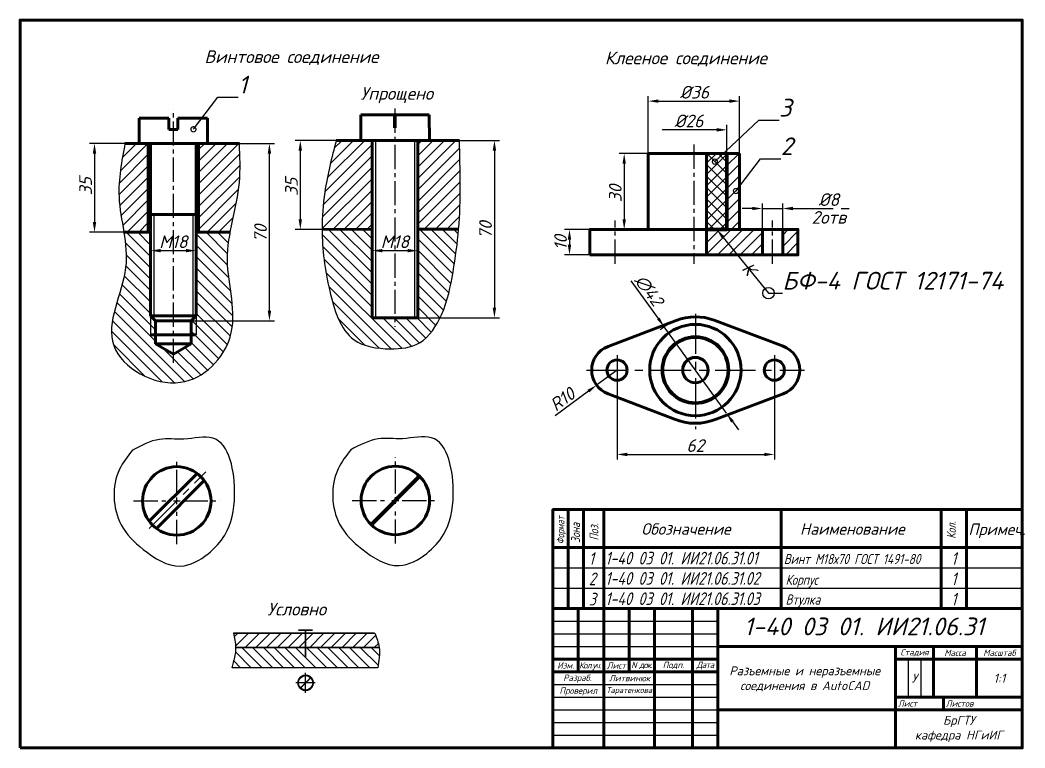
# Model space of a CAD drawing. Header units: millimetres. Extents: x -42603 to 6219804, y 32006 to 32293.
# Drawn here: x -42603.5 to -42207.5, y 32006.1 to 32293.1 of the extents above; entities that cross this region are included whole.
import ezdxf
from ezdxf import colors
from ezdxf.entities.mleader import LeaderData, LeaderLine
from ezdxf.math import Vec2, Vec3

# ---------------------------------------------------------------- set-up
doc = ezdxf.new("R2010")
doc.units = ezdxf.units.MM
doc.header["$LTSCALE"] = 0.5
doc.linetypes.add('CENTER2', pattern=[28.575, 19.05, -3.175, 3.175, -3.175])
doc.linetypes.add('осевая', pattern=[50.8, 31.75, -6.35, 6.35, -6.35])
doc.styles.add('GOST-2.304_Type-B', font='isocpeui.ttf')
doc.styles.add('SPDS', font='isocpeur.ttf', dxfattribs={"oblique": 15})
doc.styles.get("Standard").update_dxf_attribs({"font": 'isocpeui.ttf'})
doc.styles.add('style3', font='isocpeur.ttf', dxfattribs={"width": 0.8, "oblique": 15})
doc.styles.add('Аннотативный', font='isocpeur.ttf', dxfattribs={"oblique": 15})
doc.dimstyles.new('Copy(2) of STANDARD', dxfattribs={"dimscale": 0, "dimtxt": 5, "dimasz": 4, "dimexe": 2, "dimexo": 0, "dimgap": 1, "dimtad": 1, "dimdec": 0, "dimzin": 12, "dimdsep": 46, "dimtxsty": 'SPDS', "dimcen": -3, "dimclrd": 256, "dimclre": 256, "dimadec": 0, "dimazin": 0, "dimtfac": 1, "dimtdec": 0, "dimtmove": 0, "dimatfit": 1, "dimfxl": 1, "dimtolj": 1, "dimtzin": 0, "dimarcsym": 0})
doc.dimstyles.new('Копия Copy(2) of STANDARD', dxfattribs={"dimscale": 0, "dimtxt": 5, "dimasz": 4, "dimexe": 2, "dimexo": 0, "dimgap": 1, "dimtad": 4, "dimdec": 0, "dimzin": 12, "dimdsep": 46, "dimtxsty": 'SPDS', "dimcen": -3, "dimclrd": 256, "dimclre": 256, "dimadec": 0, "dimazin": 0, "dimtfac": 1, "dimtdec": 0, "dimtmove": 0, "dimatfit": 1, "dimfxl": 1, "dimtolj": 1, "dimtzin": 0, "dimarcsym": 0})
pattern_1 = [(135, (-2.216, -4.7057), (-2.24506403, -2.24506403), [])]

# ---------------------------------------------------------------- blocks, each defined once
blk = doc.blocks.new('*U8')
at = {"color": 0, "linetype": 'CENTER2', "transparency": 16777216}
blk.add_line((0, 46.5), (0, -39.5), dxfattribs=at)
blk = doc.blocks.new('*U11')
at = {"color": 0, "linetype": 'CENTER2', "transparency": 16777216}
blk.add_line((0, 38.5), (0, -8.5), dxfattribs=at)
blk = doc.blocks.new('*D12')
at = {"lineweight": -2, "transparency": 16777216}
for p, q in [((-42368.2, 32155.07), (-42368.2, 32119.79)), ((-42306.2, 32155.07), (-42306.2, 32119.79)), ((-42364.2, 32121.79), (-42310.2, 32121.79))]:
    blk.add_line(p, q, dxfattribs=at)
at = {"transparency": 16777216}
for points in [[(-42364.2, 32122.46), (-42364.2, 32121.13), (-42368.2, 32121.79)], [(-42310.2, 32122.46), (-42310.2, 32121.13), (-42306.2, 32121.79)]]:
    blk.add_solid(points, dxfattribs=at)
at = {"layer": 'Defpoints', "color": 0, "transparency": 16777216}
for p in [(-42368.2, 32155.07), (-42306.2, 32155.07), (-42306.2, 32121.79)]:
    blk.add_point(p, dxfattribs=at)
at = {"color": 0, "transparency": 16777216, "insert": (-42337.32, 32125.29), "char_height": 5, "attachment_point": 5, "style": 'SPDS'}
blk.add_mtext('\\A1;62', dxfattribs=at)
blk = doc.blocks.new('*D13')
at = {"lineweight": -2, "transparency": 16777216}
for p, q in [((-42368.2, 32155.07), (-42376.24, 32149.13)), ((-42379.46, 32146.75), (-42392.6, 32137.04))]:
    blk.add_line(p, q, dxfattribs=at)
at = {"transparency": 16777216}
blk.add_solid([(-42379.86, 32147.28), (-42379.07, 32146.21), (-42376.24, 32149.13)], dxfattribs=at)
at = {"layer": 'Defpoints', "color": 0, "transparency": 16777216}
for p in [(-42368.2, 32155.07), (-42376.24, 32149.13)]:
    blk.add_point(p, dxfattribs=at)
at = {"color": 0, "transparency": 16777216, "insert": (-42389.72, 32143.52), "char_height": 5, "attachment_point": 5, "rotation": 36.4565, "style": 'SPDS'}
blk.add_mtext('\\A1;R10', dxfattribs=at)
blk = doc.blocks.new('*D15')
at = {"lineweight": -2, "transparency": 16777216}
for p, q in [((-42355.9, 32240.51), (-42355.9, 32263.13)), ((-42351.9, 32261.13), (-42323.9, 32261.13)), ((-42319.9, 32240.51), (-42319.9, 32263.13))]:
    blk.add_line(p, q, dxfattribs=at)
at = {"transparency": 16777216}
for points in [[(-42351.9, 32261.79), (-42351.9, 32260.46), (-42355.9, 32261.13)], [(-42323.9, 32261.79), (-42323.9, 32260.46), (-42319.9, 32261.13)]]:
    blk.add_solid(points, dxfattribs=at)
at = {"layer": 'Defpoints', "color": 0, "transparency": 16777216}
for p in [(-42319.9, 32261.13), (-42355.9, 32240.51), (-42319.9, 32240.51)]:
    blk.add_point(p, dxfattribs=at)
at = {"color": 0, "transparency": 16777216, "insert": (-42337.67, 32264.63), "char_height": 5, "attachment_point": 5, "style": 'SPDS'}
blk.add_mtext('\\A1;%%C36', dxfattribs=at)
blk = doc.blocks.new('*D16')
at = {"lineweight": -2, "transparency": 16777216}
for p, q in [((-42378.9, 32210.51), (-42388.95, 32210.51)), ((-42386.95, 32206.51), (-42386.95, 32204.51)), ((-42378.9, 32200.51), (-42388.95, 32200.51))]:
    blk.add_line(p, q, dxfattribs=at)
at = {"transparency": 16777216}
for points in [[(-42387.61, 32206.51), (-42386.28, 32206.51), (-42386.95, 32210.51)], [(-42387.61, 32204.51), (-42386.28, 32204.51), (-42386.95, 32200.51)]]:
    blk.add_solid(points, dxfattribs=at)
at = {"layer": 'Defpoints', "color": 0, "transparency": 16777216}
for p in [(-42378.9, 32210.51), (-42386.95, 32200.51), (-42378.9, 32200.51)]:
    blk.add_point(p, dxfattribs=at)
at = {"color": 0, "transparency": 16777216, "insert": (-42390.45, 32205.36), "char_height": 5, "attachment_point": 5, "rotation": 90, "style": 'SPDS'}
blk.add_mtext('\\A1;10', dxfattribs=at)
blk = doc.blocks.new('*D17')
at = {"lineweight": -2, "transparency": 16777216}
for p, q in [((-42355.9, 32240.51), (-42367.38, 32240.51)), ((-42365.38, 32236.51), (-42365.38, 32214.51)), ((-42355.9, 32210.51), (-42367.38, 32210.51))]:
    blk.add_line(p, q, dxfattribs=at)
at = {"transparency": 16777216}
for points in [[(-42366.04, 32236.51), (-42364.71, 32236.51), (-42365.38, 32240.51)], [(-42366.04, 32214.51), (-42364.71, 32214.51), (-42365.38, 32210.51)]]:
    blk.add_solid(points, dxfattribs=at)
at = {"layer": 'Defpoints', "color": 0, "transparency": 16777216}
for p in [(-42355.9, 32240.51), (-42365.38, 32210.51), (-42355.9, 32210.51)]:
    blk.add_point(p, dxfattribs=at)
at = {"color": 0, "transparency": 16777216, "insert": (-42368.88, 32224.69), "char_height": 5, "attachment_point": 5, "rotation": 90, "style": 'SPDS'}
blk.add_mtext('\\A1;30', dxfattribs=at)
blk = doc.blocks.new('*D18')
at = {"lineweight": -2, "transparency": 16777216}
for p, q in [((-42351.92, 32175.36), (-42362.63, 32190.25)), ((-42325.06, 32138.02), (-42349.59, 32172.11)), ((-42322.73, 32134.77), (-42320.39, 32131.53))]:
    blk.add_line(p, q, dxfattribs=at)
blk.add_arc((-42337.33, 32155.07), 21, 111.0289, 131.1876, dxfattribs=at)
at = {"transparency": 16777216}
for points in [[(-42351.38, 32175.75), (-42352.47, 32174.97), (-42349.59, 32172.11)], [(-42322.18, 32135.16), (-42323.27, 32134.38), (-42325.06, 32138.02)]]:
    blk.add_solid(points, dxfattribs=at)
at = {"layer": 'Defpoints', "color": 0, "transparency": 16777216}
for p in [(-42349.59, 32172.11), (-42325.06, 32138.02)]:
    blk.add_point(p, dxfattribs=at)
at = {"color": 0, "transparency": 16777216, "insert": (-42355.61, 32186.47), "char_height": 5, "attachment_point": 5, "rotation": 305.7309, "style": 'SPDS'}
blk.add_mtext('\\A1;∅42', dxfattribs=at)
blk = doc.blocks.new('*D20')
at = {"lineweight": -2, "transparency": 16777216}
for p, q in [((-42350.89, 32249.8), (-42350.89, 32251.8)), ((-42324.9, 32240.51), (-42324.9, 32251.8)), ((-42328.9, 32249.8), (-42350.89, 32249.8))]:
    blk.add_line(p, q, dxfattribs=at)
at = {"transparency": 16777216}
blk.add_solid([(-42328.9, 32250.47), (-42328.9, 32249.13), (-42324.9, 32249.8)], dxfattribs=at)
at = {"layer": 'Defpoints', "color": 0, "transparency": 16777216}
for p in [(-42350.89, 32249.8), (-42350.89, 32249.8), (-42324.9, 32240.51)]:
    blk.add_point(p, dxfattribs=at)
at = {"color": 0, "transparency": 16777216, "insert": (-42339.89, 32253.3), "char_height": 5, "attachment_point": 5, "style": 'SPDS'}
blk.add_mtext('\\A1;%%C26', dxfattribs=at)
blk = doc.blocks.new('_None')
blk = doc.blocks.new('*U21')
at = {"color": 0, "linetype": 'CENTER2', "transparency": 16777216}
blk.add_line((0, -91.54), (0, 8.5), dxfattribs=at)
blk = doc.blocks.new('*D22')
at = {"lineweight": -2, "transparency": 16777216}
for p, q in [((-42562.13, 32244.43), (-42576.14, 32244.43)), ((-42574.14, 32240.43), (-42574.14, 32213.43)), ((-42562.66, 32209.43), (-42576.14, 32209.43))]:
    blk.add_line(p, q, dxfattribs=at)
at = {"transparency": 16777216}
for points in [[(-42574.81, 32240.43), (-42573.47, 32240.43), (-42574.14, 32244.43)], [(-42574.81, 32213.43), (-42573.47, 32213.43), (-42574.14, 32209.43)]]:
    blk.add_solid(points, dxfattribs=at)
at = {"layer": 'Defpoints', "color": 0, "transparency": 16777216}
for p in [(-42562.13, 32244.43), (-42574.14, 32209.43), (-42562.66, 32209.43)]:
    blk.add_point(p, dxfattribs=at)
at = {"color": 0, "transparency": 16777216, "insert": (-42577.64, 32227.56), "char_height": 5, "attachment_point": 5, "rotation": 90, "style": 'SPDS'}
blk.add_mtext('\\A1;35', dxfattribs=at)
blk = doc.blocks.new('*D23')
at = {"lineweight": -2, "transparency": 16777216}
for p, q in [((-42536.05, 32244.43), (-42503.2, 32244.43)), ((-42505.2, 32178.43), (-42505.2, 32240.43)), ((-42536.05, 32174.43), (-42503.2, 32174.43))]:
    blk.add_line(p, q, dxfattribs=at)
at = {"transparency": 16777216}
for points in [[(-42505.87, 32240.43), (-42504.53, 32240.43), (-42505.2, 32244.43)], [(-42505.87, 32178.43), (-42504.53, 32178.43), (-42505.2, 32174.43)]]:
    blk.add_solid(points, dxfattribs=at)
at = {"layer": 'Defpoints', "color": 0, "transparency": 16777216}
for p in [(-42536.05, 32244.43), (-42505.2, 32244.43), (-42536.05, 32174.43)]:
    blk.add_point(p, dxfattribs=at)
at = {"color": 0, "transparency": 16777216, "insert": (-42508.7, 32208.92), "char_height": 5, "attachment_point": 5, "rotation": 90, "style": 'SPDS'}
blk.add_mtext('\\A1;70', dxfattribs=at)
blk = doc.blocks.new('*D24')
at = {"lineweight": -2, "transparency": 16777216}
for p, q in [((-42552.05, 32216.43), (-42552.05, 32200.17)), ((-42534.05, 32216.43), (-42534.05, 32200.17)), ((-42548.05, 32202.17), (-42538.05, 32202.17))]:
    blk.add_line(p, q, dxfattribs=at)
at = {"transparency": 16777216}
for points in [[(-42548.05, 32202.83), (-42548.05, 32201.5), (-42552.05, 32202.17)], [(-42538.05, 32202.83), (-42538.05, 32201.5), (-42534.05, 32202.17)]]:
    blk.add_solid(points, dxfattribs=at)
at = {"layer": 'Defpoints', "color": 0, "transparency": 16777216}
for p in [(-42552.05, 32216.43), (-42534.05, 32216.43), (-42534.05, 32202.17)]:
    blk.add_point(p, dxfattribs=at)
at = {"color": 0, "transparency": 16777216, "insert": (-42543.05, 32205.67), "char_height": 5, "attachment_point": 5, "style": 'SPDS'}
blk.add_mtext('\\A1;M18', dxfattribs=at)
blk = doc.blocks.new('*D25')
at = {"lineweight": -2, "transparency": 16777216}
for p, q in [((-42478.9, 32245.65), (-42495.03, 32245.65)), ((-42493.03, 32241.65), (-42493.03, 32214.54)), ((-42478.62, 32210.54), (-42495.03, 32210.54))]:
    blk.add_line(p, q, dxfattribs=at)
at = {"transparency": 16777216}
for points in [[(-42493.7, 32241.65), (-42492.37, 32241.65), (-42493.03, 32245.65)], [(-42493.7, 32214.54), (-42492.37, 32214.54), (-42493.03, 32210.54)]]:
    blk.add_solid(points, dxfattribs=at)
at = {"layer": 'Defpoints', "color": 0, "transparency": 16777216}
for p in [(-42478.9, 32245.65), (-42493.03, 32210.54), (-42478.62, 32210.54)]:
    blk.add_point(p, dxfattribs=at)
at = {"color": 0, "transparency": 16777216, "insert": (-42496.53, 32227.29), "char_height": 5, "attachment_point": 5, "rotation": 90, "style": 'SPDS'}
blk.add_mtext('\\A1;35', dxfattribs=at)
blk = doc.blocks.new('*D26')
at = {"lineweight": -2, "transparency": 16777216}
for p, q in [((-42446.74, 32245.65), (-42414.52, 32245.65)), ((-42416.52, 32241.65), (-42416.52, 32179.65)), ((-42446.74, 32175.65), (-42414.52, 32175.65))]:
    blk.add_line(p, q, dxfattribs=at)
at = {"transparency": 16777216}
for points in [[(-42417.19, 32241.65), (-42415.86, 32241.65), (-42416.52, 32245.65)], [(-42417.19, 32179.65), (-42415.86, 32179.65), (-42416.52, 32175.65)]]:
    blk.add_solid(points, dxfattribs=at)
at = {"layer": 'Defpoints', "color": 0, "transparency": 16777216}
for p in [(-42446.74, 32245.65), (-42446.74, 32175.65), (-42416.52, 32175.65)]:
    blk.add_point(p, dxfattribs=at)
at = {"color": 0, "transparency": 16777216, "insert": (-42420.02, 32210.27), "char_height": 5, "attachment_point": 5, "rotation": 90, "style": 'SPDS'}
blk.add_mtext('\\A1;70', dxfattribs=at)
blk = doc.blocks.new('*D27')
at = {"lineweight": -2, "transparency": 16777216}
for p, q in [((-42464.74, 32216.43), (-42464.74, 32200.17)), ((-42446.74, 32216.43), (-42446.74, 32200.17)), ((-42460.74, 32202.17), (-42450.74, 32202.17))]:
    blk.add_line(p, q, dxfattribs=at)
at = {"transparency": 16777216}
for points in [[(-42460.74, 32202.83), (-42460.74, 32201.5), (-42464.74, 32202.17)], [(-42450.74, 32202.83), (-42450.74, 32201.5), (-42446.74, 32202.17)]]:
    blk.add_solid(points, dxfattribs=at)
at = {"layer": 'Defpoints', "color": 0, "transparency": 16777216}
for p in [(-42464.74, 32216.43), (-42446.74, 32216.43), (-42446.74, 32202.17)]:
    blk.add_point(p, dxfattribs=at)
at = {"color": 0, "transparency": 16777216, "insert": (-42455.74, 32205.67), "char_height": 5, "attachment_point": 5, "style": 'SPDS'}
blk.add_mtext('\\A1;M18', dxfattribs=at)
blk = doc.blocks.new('_DotSmall')
at = {"color": 0, "linetype": 'ByBlock', "const_width": 0.5}
blk.add_lwpolyline([(-0.0625, 0, 1), (0.0625, 0, 1)], format="xyb", close=True, dxfattribs=at)
blk = doc.blocks.new('*U30')
at = {"color": 0, "linetype": 'CENTER2', "transparency": 16777216}
for p, q in [((0, 2.7), (0, 17)), ((-17, 0), (-2.7, 0)), ((2.7, 0), (17, 0)), ((0, -17), (0, -2.7))]:
    blk.add_line(p, q, dxfattribs=at)
at = {"color": 0, "linetype": 'Continuous', "transparency": 16777216}
for p, q in [((-1.35, 0), (1.35, 0)), ((0, -1.35), (0, 1.35))]:
    blk.add_line(p, q, dxfattribs=at)
blk = doc.blocks.new('*U31')
at = {"color": 0, "linetype": 'CENTER2', "transparency": 16777216}
for p, q in [((0, 2.7), (0, 17)), ((-17, 0), (-2.7, 0)), ((2.7, 0), (17, 0)), ((0, -17), (0, -2.7))]:
    blk.add_line(p, q, dxfattribs=at)
at = {"color": 0, "linetype": 'Continuous', "transparency": 16777216}
for p, q in [((-1.35, 0), (1.35, 0)), ((0, -1.35), (0, 1.35))]:
    blk.add_line(p, q, dxfattribs=at)
blk = doc.blocks.new('*U53')
at = {"color": 0, "linetype": 'CENTER2', "transparency": 16777216}
blk.add_line((0, -8.5), (0, 8.5), dxfattribs=at)
blk = doc.blocks.new('*U55')
at = {"color": 0, "linetype": 'CENTER2', "transparency": 16777216}
blk.add_line((0, -8.5), (0, 8.5), dxfattribs=at)
blk = doc.blocks.new('*D56')
at = {"linetype": 'осевая', "lineweight": -2, "transparency": 16777216}
for p, q in [((-42310.9, 32210.51), (-42310.9, 32220.78)), ((-42302.9, 32210.51), (-42302.9, 32220.78)), ((-42314.9, 32218.78), (-42318.9, 32218.78)), ((-42310.9, 32218.78), (-42302.9, 32218.78)), ((-42298.9, 32218.78), (-42275.37, 32218.78))]:
    blk.add_line(p, q, dxfattribs=at)
at = {"linetype": 'осевая', "transparency": 16777216}
for points in [[(-42314.9, 32219.45), (-42314.9, 32218.12), (-42310.9, 32218.78)], [(-42298.9, 32219.45), (-42298.9, 32218.12), (-42302.9, 32218.78)]]:
    blk.add_solid(points, dxfattribs=at)
at = {"layer": 'Defpoints', "color": 0, "linetype": 'осевая', "transparency": 16777216}
for p in [(-42302.9, 32218.78), (-42310.9, 32210.51), (-42302.9, 32210.51)]:
    blk.add_point(p, dxfattribs=at)
at = {"color": 0, "linetype": 'осевая', "transparency": 16777216, "insert": (-42284.71, 32215.28), "char_height": 5, "attachment_point": 5, "style": 'SPDS'}
blk.add_mtext('\\A1;2отв', dxfattribs=at)
blk = doc.blocks.new('*D57')
at = {"linetype": 'осевая', "lineweight": -2, "transparency": 16777216}
for p, q in [((-42310.9, 32210.51), (-42310.9, 32220.78)), ((-42302.9, 32210.51), (-42302.9, 32220.78)), ((-42314.9, 32218.78), (-42318.9, 32218.78)), ((-42310.9, 32218.78), (-42302.9, 32218.78)), ((-42298.9, 32218.78), (-42279.54, 32218.78))]:
    blk.add_line(p, q, dxfattribs=at)
at = {"linetype": 'осевая', "transparency": 16777216}
for points in [[(-42314.9, 32219.45), (-42314.9, 32218.12), (-42310.9, 32218.78)], [(-42298.9, 32219.45), (-42298.9, 32218.12), (-42302.9, 32218.78)]]:
    blk.add_solid(points, dxfattribs=at)
at = {"layer": 'Defpoints', "color": 0, "linetype": 'осевая', "transparency": 16777216}
for p in [(-42302.9, 32218.78), (-42310.9, 32210.51), (-42302.9, 32210.51)]:
    blk.add_point(p, dxfattribs=at)
at = {"color": 0, "linetype": 'осевая', "transparency": 16777216, "insert": (-42284.71, 32222.28), "char_height": 5, "attachment_point": 5, "style": 'SPDS'}
blk.add_mtext('\\A1;%%C8', dxfattribs=at)

msp = doc.modelspace()

# ---------------------------------------------------------------- hatches: boundary and pattern name
h = msp.add_hatch()
h.set_pattern_fill('ANSI31', color=256)
h.set_pattern_definition([(45, (194.888, 7.3343), (-2.24506403, 2.24506403), [])])
edge = h.paths.add_edge_path()
edge.add_line((-42552.95, 32244.43), (-42562.13, 32244.43))
edge.add_spline(control_points=[(-42562.13, 32244.43), (-42563.46, 32237.38), (-42565.68, 32225.66), (-42563.31, 32214.08), (-42562.57, 32209.43)], knot_values=[0, 0, 0, 0, 21.213045, 35.296169, 35.296169, 35.296169, 35.296169], degree=3, periodic=0)
edge.add_line((-42562.57, 32209.43), (-42552.95, 32209.43))
edge.add_line((-42552.95, 32209.43), (-42552.95, 32244.43))
edge = h.paths.add_edge_path()
edge.add_spline(control_points=[(-42520.65, 32209.43), (-42519.47, 32215.98), (-42516.26, 32227.49), (-42516.8, 32239.29), (-42517.04, 32244.43)], knot_values=[178.265021, 178.265021, 178.265021, 178.265021, 198.19427, 213.544608, 213.544608, 213.544608, 213.544608], degree=3, periodic=0)
edge.add_line((-42517.04, 32244.43), (-42533.15, 32244.43))
edge.add_line((-42533.15, 32244.43), (-42533.15, 32209.43))
edge.add_line((-42533.15, 32209.43), (-42520.65, 32209.43))
h = msp.add_hatch()
h.set_pattern_fill('ANSI31', color=256)
h.set_pattern_definition([(45, (-2.216, -4.7057), (-2.24506403, 2.24506403), [])])
edge = h.paths.add_edge_path()
edge.add_spline(control_points=[(-42478.9, 32245.65), (-42480.64, 32238.89), (-42483.58, 32227.42), (-42484.44, 32215.41), (-42484.43, 32210.55), (-42484.43, 32210.5)], knot_values=[0, 0, 0, 0, 20.939846, 35.522935, 35.681408, 35.681408, 35.681408, 35.681408], degree=3, periodic=0)
edge.add_line((-42484.43, 32210.5), (-42464.74, 32210.65))
edge.add_line((-42464.74, 32210.65), (-42464.74, 32245.65))
edge.add_line((-42464.74, 32245.65), (-42478.9, 32245.65))
edge = h.paths.add_edge_path()
edge.add_line((-42446.74, 32210.65), (-42430.63, 32210.65))
edge.add_spline(control_points=[(-42430.63, 32210.65), (-42429.67, 32222.29), (-42430, 32233.97), (-42430.33, 32245.65)], knot_values=[0, 0, 0, 0, 35.001276, 35.001276, 35.001276, 35.001276], degree=3, periodic=0)
edge.add_line((-42430.33, 32245.65), (-42446.74, 32245.65))
edge.add_line((-42446.74, 32245.65), (-42446.74, 32210.65))
h = msp.add_hatch()
h.set_pattern_fill('ANSI31', color=256)
h.set_pattern_definition([(45, (453.2303, 42.1544), (-2.24506403, 2.24506403), [])])
h.paths.add_polyline_path([(-42319.9, 32240.51), (-42324.9, 32240.51), (-42324.9, 32210.51), (-42319.9, 32210.51)])
h.paths.add_polyline_path([(-42332.9, 32210.51), (-42332.9, 32200.51), (-42310.9, 32200.51), (-42310.9, 32210.51)])
h.paths.add_polyline_path([(-42296.9, 32210.51), (-42302.9, 32210.51), (-42302.9, 32200.51), (-42296.9, 32200.51)])
h = msp.add_hatch()
h.set_pattern_fill('ANSI37', color=256)
h.set_pattern_definition([(45, (453.2303, 42.1544), (-2.24506403, 2.24506403), []), (135, (453.2303, 42.1544), (-2.24506403, -2.24506403), [])])
h.paths.add_polyline_path([(-42324.9, 32240.51), (-42332.9, 32240.51), (-42332.9, 32210.51), (-42324.9, 32210.51)])
h = msp.add_hatch()
h.set_pattern_fill('ANSI31', color=256, angle=90)
h.set_pattern_definition(pattern_1)
h.paths.add_polyline_path([(-42552.05, 32169.03), (-42550.05, 32169.03), (-42550.05, 32174.43), (-42552.05, 32176.43)], flags=16)
h.paths.add_polyline_path([(-42534.05, 32176.43), (-42536.05, 32174.43), (-42536.05, 32169.03), (-42534.05, 32169.03)], flags=17)
edge = h.paths.add_edge_path()
edge.add_line((-42552.05, 32169.03), (-42552.05, 32176.43))
edge.add_line((-42552.05, 32176.43), (-42552.05, 32209.43))
edge.add_line((-42552.05, 32209.43), (-42562.57, 32209.43))
edge.add_spline(control_points=[(-42562.57, 32209.43), (-42561.84, 32204.83), (-42560.11, 32189.83), (-42576.39, 32163.23), (-42539.66, 32142.46), (-42514.37, 32168.83), (-42523.05, 32192.16), (-42521.3, 32205.84), (-42520.65, 32209.43)], knot_values=[35.296169, 35.296169, 35.296169, 35.296169, 49.216121, 80.319818, 110.391275, 136.843084, 167.348222, 178.265021, 178.265021, 178.265021, 178.265021], degree=3, periodic=0)
edge.add_line((-42520.65, 32209.43), (-42534.05, 32209.43))
edge.add_line((-42534.05, 32209.43), (-42534.05, 32176.43))
edge.add_line((-42534.05, 32176.43), (-42534.05, 32169.03))
edge.add_line((-42534.05, 32169.03), (-42536.05, 32169.03))
edge.add_line((-42536.05, 32169.03), (-42536.05, 32165.43))
edge.add_line((-42536.05, 32165.43), (-42543.05, 32161.39))
edge.add_line((-42543.05, 32161.39), (-42550.05, 32165.43))
edge.add_line((-42550.05, 32165.43), (-42550.05, 32169.03))
edge.add_line((-42550.05, 32169.03), (-42552.05, 32169.03))
h = msp.add_hatch()
h.set_pattern_fill('ANSI31', color=256, angle=90)
h.set_pattern_definition(pattern_1)
edge = h.paths.add_edge_path()
edge.add_line((-42464.74, 32210.65), (-42484.43, 32210.5))
edge.add_spline(control_points=[(-42484.43, 32210.5), (-42484.4, 32202.46), (-42482.44, 32187.82), (-42475.74, 32165.63), (-42458.54, 32162.78), (-42444.46, 32164.51), (-42435.89, 32177.86), (-42432.64, 32193.54), (-42431.09, 32204.99), (-42430.63, 32210.65)], knot_values=[35.681408, 35.681408, 35.681408, 35.681408, 60.0695, 81.589939, 96.244537, 108.047477, 122.103586, 139.55388, 156.599846, 156.599846, 156.599846, 156.599846], degree=3, periodic=0)
edge.add_line((-42430.63, 32210.65), (-42446.74, 32210.65))
edge.add_line((-42446.74, 32210.65), (-42446.74, 32175.65))
edge.add_line((-42446.74, 32175.65), (-42464.74, 32175.65))
edge.add_line((-42464.74, 32175.65), (-42464.74, 32210.65))
h = msp.add_hatch()
h.set_pattern_fill('_USER', color=256, scale=3, angle=45, pattern_type=0)
h.set_pattern_definition([(45, (-42593.9188, 31992.0136), (-2.12132, 2.12132), [])])
edge = h.paths.add_edge_path()
edge.add_line((-42463.72, 32051.32), (-42519.42, 32051.32))
edge.add_spline(control_points=[(-42519.42, 32051.32), (-42518.99, 32049.45), (-42518.56, 32047.57), (-42518.53, 32045.7)], knot_values=[0, 0, 0, 0, 5.692685, 5.692685, 5.692685, 5.692685], degree=3, periodic=0)
edge.add_line((-42518.53, 32045.7), (-42461.94, 32045.7))
edge.add_spline(control_points=[(-42461.94, 32045.7), (-42462.22, 32047.61), (-42462.97, 32049.47), (-42463.72, 32051.32)], knot_values=[0, 0, 0, 0, 5.897176, 5.897176, 5.897176, 5.897176], degree=3, periodic=0)
h = msp.add_hatch()
h.set_pattern_fill('_USER', color=256, scale=3, angle=135, pattern_type=0)
h.set_pattern_definition([(135, (-42593.9188, 31992.0136), (-2.12132, -2.12132), [])])
edge = h.paths.add_edge_path()
edge.add_spline(control_points=[(-42462.53, 32037.71), (-42462.04, 32040.41), (-42461.56, 32043.1), (-42461.94, 32045.7)], knot_values=[0, 0, 0, 0, 8.01233, 8.01233, 8.01233, 8.01233], degree=3, periodic=0)
edge.add_line((-42461.94, 32045.7), (-42518.53, 32045.7))
edge.add_spline(control_points=[(-42518.53, 32045.7), (-42518.48, 32043.03), (-42519.24, 32040.37), (-42520.01, 32037.71)], knot_values=[0, 0, 0, 0, 8.126548, 8.126548, 8.126548, 8.126548], degree=3, periodic=0)
edge.add_line((-42520.01, 32037.71), (-42462.53, 32037.71))

# ---------------------------------------------------------------- linework, layer by layer
at = {"lineweight": 60}
for p, q in [((-42469.24, 32255.65), (-42442.24, 32255.65)), ((-42469.24, 32255.65), (-42469.15, 32245.65)), ((-42442.24, 32255.65), (-42442.15, 32245.65)), ((-42556.55, 32254.43), (-42556.55, 32244.43)), ((-42544.85, 32254.43), (-42556.55, 32254.43)), ((-42544.85, 32254.43), (-42544.85, 32249.93)), ((-42529.55, 32254.43), (-42541.25, 32254.43)), ((-42541.25, 32249.93), (-42541.25, 32254.43)), ((-42529.55, 32244.43), (-42529.55, 32254.43)), ((-42544.85, 32249.93), (-42541.25, 32249.93)), ((-42562.13, 32244.43), (-42517.04, 32244.43)), ((-42552.95, 32244.43), (-42533.15, 32244.43)), ((-42552.95, 32244.43), (-42552.95, 32209.43)), ((-42552.05, 32244.43), (-42534.05, 32244.43)), ((-42552.05, 32243.73), (-42552.05, 32176.43)), ((-42534.05, 32176.43), (-42534.05, 32243.73)), ((-42533.35, 32244.43), (-42529.55, 32244.43)), ((-42533.15, 32244.43), (-42533.15, 32209.43)), ((-42478.9, 32245.65), (-42430.33, 32245.65)), ((-42464.74, 32245.65), (-42464.74, 32175.65)), ((-42446.74, 32245.65), (-42446.74, 32175.65)), ((-42319.9, 32240.51), (-42355.9, 32240.51)), ((-42355.9, 32240.51), (-42355.9, 32210.51)), ((-42332.9, 32240.51), (-42332.9, 32210.51)), ((-42319.9, 32210.51), (-42319.9, 32240.51)), ((-42552.05, 32216.43), (-42534.05, 32216.43)), ((-42562.66, 32209.43), (-42552.05, 32209.43)), ((-42534.05, 32209.43), (-42520.52, 32209.43)), ((-42484.43, 32210.5), (-42464.74, 32210.65)), ((-42446.74, 32210.65), (-42430.63, 32210.65)), ((-42332.9, 32210.51), (-42332.9, 32200.51)), ((-42310.9, 32200.51), (-42310.9, 32210.51)), ((-42302.9, 32200.51), (-42302.9, 32210.51)), ((-42552.05, 32176.43), (-42550.05, 32174.43)), ((-42552.05, 32176.43), (-42534.05, 32176.43)), ((-42534.05, 32176.43), (-42536.05, 32174.43)), ((-42550.05, 32174.43), (-42536.05, 32174.43)), ((-42550.05, 32174.43), (-42550.05, 32165.43)), ((-42536.05, 32165.43), (-42536.05, 32174.43)), ((-42464.74, 32175.65), (-42446.74, 32175.65)), ((-42371.76, 32164.41), (-42344.86, 32174.67)), ((-42329.9, 32174.71), (-42302.76, 32164.46)), ((-42552.05, 32169.03), (-42534.05, 32169.03)), ((-42550.05, 32165.43), (-42536.05, 32165.43)), ((-42550.05, 32165.43), (-42543.05, 32161.39)), ((-42536.05, 32165.43), (-42543.05, 32161.39)), ((-42371.76, 32145.72), (-42345.61, 32135.77)), ((-42302.67, 32145.71), (-42329.11, 32135.74)), ((-42552.57, 32095.45), (-42533.69, 32114.33)), ((-42208.47, 32116.08), (-42208.47, 32061.08)), ((-42549.75, 32092.63), (-42530.86, 32111.51)), ((-42393.47, 32061.08), (-42208.47, 32061.08))]:
    msp.add_line(p, q, dxfattribs=at)
at = {"lineweight": 120}
for p, q in [((-42455.74, 32255.63), (-42455.74, 32250.65)), ((-42324.9, 32240.51), (-42324.9, 32210.51)), ((-42332.9, 32210.51), (-42324.9, 32210.51)), ((-42446.02, 32113.21), (-42465.09, 32094.1))]:
    msp.add_line(p, q, dxfattribs=at)
for p, q in [((-42455.74, 32245.65), (-42464.74, 32245.65)), ((-42463.39, 32245.67), (-42463.39, 32175.65)), ((-42455.74, 32245.65), (-42446.74, 32245.65)), ((-42448.09, 32245.64), (-42448.09, 32175.65)), ((-42337.9, 32240.51), (-42332.9, 32240.51)), ((-42324.9, 32210.51), (-42324.9, 32240.51)), ((-42550.7, 32216.43), (-42535.4, 32216.43)), ((-42550.7, 32216.43), (-42550.7, 32175.08)), ((-42535.4, 32216.43), (-42535.4, 32175.08)), ((-42552.05, 32176.43), (-42552.05, 32169.03)), ((-42534.05, 32176.43), (-42534.05, 32169.03)), ((-42393.47, 32061.08), (-42208.47, 32061.08)), ((-42393.47, 32061.08), (-42208.47, 32061.08)), ((-42490.95, 32027.84), (-42490.95, 32035.63)), ((-42487.14, 32031.74), (-42494.77, 32031.74))]:
    msp.add_line(p, q)
at = {"linetype": 'осевая'}
for p, q in [((-42337.33, 32177.31), (-42337.33, 32131.79)), ((-42368.2, 32160.93), (-42368.2, 32142.79)), ((-42306.2, 32160.93), (-42306.2, 32142.24)), ((-42380.3, 32155.07), (-42294.35, 32155.07)), ((-42552.66, 32092.54), (-42530.32, 32114.88))]:
    msp.add_line(p, q, dxfattribs=at)
at = {"linetype": 'Continuous', "lineweight": 60}
for p, q in [((-42393.47, 32061.08), (-42208.47, 32061.08)), ((-42393.47, 32061.08), (-42393.47, 32006.08)), ((-42383.47, 32061.08), (-42383.47, 32036.08)), ((-42373.47, 32061.08), (-42373.47, 32006.08)), ((-42363.47, 32061.08), (-42363.47, 32036.08)), ((-42353.47, 32061.08), (-42353.47, 32006.08)), ((-42338.47, 32061.08), (-42338.47, 32006.08)), ((-42328.47, 32061.08), (-42328.47, 32006.08)), ((-42208.47, 32061.08), (-42208.47, 32006.08)), ((-42328.47, 32046.08), (-42208.47, 32046.08)), ((-42258.47, 32046.08), (-42258.47, 32006.08)), ((-42243.47, 32046.08), (-42243.47, 32026.08)), ((-42226.47, 32046.08), (-42226.47, 32026.08)), ((-42393.47, 32041.08), (-42328.47, 32041.08)), ((-42258.47, 32041.08), (-42208.47, 32041.08)), ((-42393.47, 32036.08), (-42328.47, 32036.08)), ((-42258.47, 32026.08), (-42208.47, 32026.08)), ((-42239.6, 32026.08), (-42239.6, 32021.08)), ((-42328.47, 32021.08), (-42208.47, 32021.08)), ((-42393.47, 32006.08), (-42208.47, 32006.08))]:
    msp.add_line(p, q, dxfattribs=at)
at = {"ltscale": 0.2}
msp.add_line((-42393.47, 32061.08), (-42208.47, 32061.08), dxfattribs=at)
at = {"linetype": 'Continuous'}
for p, q in [((-42393.47, 32056.08), (-42328.47, 32056.08)), ((-42393.47, 32051.08), (-42328.47, 32051.08)), ((-42393.47, 32046.08), (-42328.47, 32046.08)), ((-42253.47, 32041.08), (-42253.47, 32026.08)), ((-42248.47, 32041.08), (-42248.47, 32026.08)), ((-42393.47, 32031.08), (-42328.47, 32031.08)), ((-42393.47, 32026.08), (-42328.47, 32026.08)), ((-42393.47, 32021.08), (-42328.47, 32021.08)), ((-42393.47, 32016.08), (-42328.47, 32016.08)), ((-42393.47, 32011.08), (-42328.47, 32011.08))]:
    msp.add_line(p, q, dxfattribs=at)
at = {"lineweight": 60}
msp.add_lwpolyline([(-42603.47, 32006.08), (-42603.47, 32293.08), (-42208.47, 32293.08), (-42208.47, 32006.08), (-42603.47, 32006.08)], dxfattribs=at)
msp.add_lwpolyline([(-42378.9, 32200.51), (-42296.9, 32200.51), (-42296.9, 32210.51), (-42378.9, 32210.51)], close=True, dxfattribs=at)
at = {"linetype": 'Continuous', "lineweight": 60}
for points in [[(-42393.47, 32085.08), (-42393.47, 32100.08), (-42208.47, 32100.08)], [(-42387.47, 32084.68), (-42387.47, 32100.08)], [(-42381.47, 32085.08), (-42381.47, 32100.08)], [(-42373.47, 32085.08), (-42373.47, 32100.08)], [(-42303.47, 32085.08), (-42303.47, 32100.08)], [(-42240.47, 32085.08), (-42240.47, 32100.08)], [(-42230.47, 32085.08), (-42230.47, 32100.08)], [(-42393.47, 32061.08), (-42393.47, 32085.08)], [(-42393.47, 32085.08), (-42208.47, 32085.08)], [(-42387.47, 32061.08), (-42387.47, 32085.08)], [(-42381.47, 32061.08), (-42381.47, 32085.08)], [(-42373.47, 32061.08), (-42373.47, 32085.08)], [(-42303.47, 32061.08), (-42303.47, 32085.08)], [(-42240.47, 32061.08), (-42240.47, 32085.08)], [(-42230.47, 32061.08), (-42230.47, 32085.08)]]:
    msp.add_lwpolyline(points, dxfattribs=at)
for points in [[(-42393.47, 32061.08), (-42393.47, 32085.08)], [(-42393.47, 32085.08), (-42208.47, 32085.08)], [(-42393.47, 32061.08), (-42393.47, 32085.08)], [(-42393.47, 32077.08), (-42208.47, 32077.08)], [(-42393.47, 32069.08), (-42208.47, 32069.08)]]:
    msp.add_lwpolyline(points)
at = {"const_width": 0.6}
for points in [[(-42519.42, 32051.32), (-42463.72, 32051.32)], [(-42493.79, 32052.49), (-42488.11, 32052.49)], [(-42490.95, 32052.49), (-42490.95, 32041.65)], [(-42518.53, 32045.7), (-42461.94, 32045.7)], [(-42520.01, 32037.71), (-42462.53, 32037.71)], [(-42488.94, 32033.74), (-42492.96, 32029.73)]]:
    msp.add_lwpolyline(points, dxfattribs=at)
msp.add_lwpolyline([(-42493.95, 32031.74, 1), (-42487.95, 32031.74, 1)], format="xyb", close=True, dxfattribs=at)
for centre, radius in [((-42308.49, 32185.41), 2.26), ((-42490.95, 32031.74), 2.84)]:
    msp.add_circle(centre, radius)
at = {"lineweight": 60}
for centre, radius in [((-42337.33, 32155.07), 18), ((-42368.2, 32155.07), 4), ((-42337.33, 32155.07), 5), ((-42306.2, 32155.07), 4), ((-42541.72, 32103.48), 13.5), ((-42455.56, 32103.66), 13.5)]:
    msp.add_circle(centre, radius, dxfattribs=at)
at = {"lineweight": 120}
msp.add_circle((-42337.33, 32155.07), 13, dxfattribs=at)
at = {"lineweight": 60}
for centre, radius, start, end in [((-42552.75, 32243.73), 0.7, 0, 90), ((-42533.35, 32243.73), 0.7, 90, 180), ((-42337.33, 32155.07), 21, 69.3021, 111.0289), ((-42368.2, 32155.07), 10, 110.8708, 249.1658), ((-42306.2, 32155.07), 10, 290.6619, 69.8633), ((-42337.33, 32155.07), 21, 246.7606, 293.0209)]:
    msp.add_arc(centre, radius, start, end, dxfattribs=at)
for points in [[(-42562.13, 32244.43), (-42564.47, 32223.35), (-42561.87, 32195.46), (-42566.56, 32164.72), (-42540.2, 32150.24), (-42520.69, 32168.1), (-42521.73, 32198.59), (-42517.04, 32229.08), (-42517.04, 32244.43)], [(-42478.9, 32245.65), (-42483.38, 32225.2), (-42484.43, 32210.65), (-42481.44, 32186.29), (-42471.81, 32167.04), (-42457.6, 32163.44), (-42446.05, 32165.84), (-42437.38, 32176.91), (-42432.81, 32193.75), (-42430.63, 32210.65), (-42430.33, 32245.65)], [(-42559.22, 32123.48), (-42548.53, 32127.74), (-42538.92, 32127.84), (-42527.53, 32128.24), (-42518.91, 32105.87), (-42522.77, 32090.03), (-42529.38, 32082.61), (-42540.27, 32077.79), (-42554.97, 32084.38), (-42563.68, 32094.09), (-42564.28, 32115.96), (-42559.22, 32123.48)], [(-42473.06, 32123.66), (-42462.37, 32127.92), (-42452.76, 32128.02), (-42441.37, 32128.41), (-42432.75, 32106.04), (-42436.61, 32090.2), (-42443.22, 32082.78), (-42454.11, 32077.97), (-42468.8, 32084.55), (-42477.52, 32094.26), (-42478.12, 32116.14), (-42473.06, 32123.66)], [(-42519.42, 32051.32), (-42518.53, 32045.7), (-42520.01, 32037.71)], [(-42463.72, 32051.32), (-42461.94, 32045.7), (-42462.53, 32037.71)]]:
    msp.add_spline(points, degree=3)

# ---------------------------------------------------------------- block references
at = {"linetype": 'CENTER2'}
for name, p in [('*U21', (-42543.05, 32249.43)), ('*U8', (-42455.74, 32211.65)), ('*U11', (-42337.9, 32205.51)), ('*U55', (-42368.9, 32205.51)), ('*U53', (-42306.9, 32205.51)), ('*U30', (-42541.72, 32103.48)), ('*U31', (-42455.56, 32103.66))]:
    msp.add_blockref(name, p, dxfattribs=at)

# ---------------------------------------------------------------- texts
at = {"linetype": 'Continuous', "lineweight": 60, "style": 'style3', "oblique": 15, "width": 0.8}
for s, height, p in [('Формат', 3, (-42388.97, 32086.39)), ('Зона', 3.5, (-42382.79, 32086.93))]:
    msp.add_text(s, height=height, rotation=90, dxfattribs=at).set_placement(p)
at = {"ltscale": 0.2, "style": 'style3', "oblique": 15, "width": 0.8}
for s, p in [('Поз.', (-42375.53, 32087.87)), ('Кол.', (-42234.68, 32088.53))]:
    msp.add_text(s, height=3.5, rotation=90, dxfattribs=at).set_placement(p)
at = {"color": 0, "style": 'GOST-2.304_Type-B'}
for s, p in [('Обозначение', (-42358.62, 32090.16)), ('Наименование', (-42296.09, 32090.16)), ('Примеч.', (-42229.72, 32090.04))]:
    msp.add_text(s, height=4.5, dxfattribs=at).set_placement(p)
at = {"color": 0, "style": 'style3', "oblique": 15, "width": 0.8}
for s, p in [('1', (-42379.33, 32078.24)), ('1', (-42236.48, 32078.24)), ('2', (-42379.33, 32070.24)), ('1', (-42236.48, 32070.24)), ('3', (-42379.33, 32062.24)), ('1', (-42236.48, 32062.24))]:
    msp.add_text(s, height=5, dxfattribs=at).set_placement(p)
at = {"style": 'style3', "oblique": 15, "width": 0.8}
for s, height, p in [('1-40 03 01. ИИ21.06.31.01', 5, (-42372.82, 32078.42)), ('Винт М18х70 ГОСТ 1491-80', 4, (-42302.48, 32078.56)), ('1-40 03 01. ИИ21.06.31.02', 5, (-42372.82, 32070.42)), ('Корпус', 4, (-42301.77, 32070.37)), ('1-40 03 01. ИИ21.06.31.03', 5, (-42372.82, 32062.42)), ('Втулка', 4, (-42301.77, 32062.58))]:
    msp.add_text(s, height=height, dxfattribs=at).set_placement(p)
at = {"char_height": 5, "attachment_point": 1, "style": 'Аннотативный'}
for s, insert, width in [('Винтовое соединение', (-42530.8, 32281.15), 70.845), ('Клееное соединение', (-42373, 32280.64), 87.8079), ('Упрощено', (-42469.28, 32266.66), 44.2366), ('Условно', (-42505.99, 32063.3), 36.5866)]:
    msp.add_mtext(s, dxfattribs=dict(at, insert=insert, width=width))
at = {"insert": (-42315.56, 32198.19), "char_height": 5, "width": 6.7539, "attachment_point": 1, "rotation": 310.1862, "style": 'Аннотативный'}
msp.add_mtext('К', dxfattribs=at)
at = {"color": 1, "linetype": 'Continuous', "insert": (-42270.83, 32053.99), "char_height": 7, "width": 104.8639, "attachment_point": 5}
msp.add_mtext('{\\C256;1-40 03 01. ИИ21.06.31}', dxfattribs=at)
at = {"linetype": 'Continuous', "style": 'GOST-2.304_Type-B'}
for s, insert, char_height, width, attachment_point in [('Стадия', (-42250.97, 32043.58), 2.5, 13, 5), ('Масса', (-42234.97, 32043.58), 2.5, 15, 5), ('Масштаб', (-42217.47, 32043.58), 2.5, 16, 5), ('Изм.', (-42388.47, 32038.58), 2.5, 8, 5), ('{\\T0.8;Кол.уч.}', (-42378.87, 32038.31), 2.5, 9, 5), ('Лист', (-42368.47, 32038.58), 2.5, 8, 5), ('{\\T0.8;N док.}', (-42358.47, 32038.58), 2.5, 9, 5), ('Подп.', (-42345.97, 32038.58), 2.5, 13, 5), ('{\\T0.9;Дата}', (-42333.47, 32038.58), 2.5, 8, 5), ('Разраб.', (-42383.8, 32033.38), 2.5, 18, 5), ('У', (-42250.97, 32033.58), 3.5, 3, 5), ('1:1', (-42217.47, 32033.58), 3.5, 16, 5), ('Проверил', (-42383.47, 32028.31), 2.5, 18, 5), ('Лист', (-42257.47, 32023.58), 2.5, 16.8636, 4), ('Листов', (-42238.6, 32023.58), 2.5, 29.1364, 4), ('БрГТУ \\Pкафедра НГиИГ', (-42233.47, 32013.58), 3.5, 48, 5)]:
    msp.add_mtext(s, dxfattribs=dict(at, insert=insert, char_height=char_height, width=width, attachment_point=attachment_point))
at = {"color": 0, "linetype": 'Continuous', "insert": (-42294.22, 32033.28), "char_height": 3.5, "width": 62.1581, "attachment_point": 5, "style": 'GOST-2.304_Type-B'}
msp.add_mtext('{\\C256;Разъемные и неразъемные соединения в AutoCAD}', dxfattribs=at)
at = {"color": 1, "linetype": 'Continuous', "width": 18, "attachment_point": 5, "style": 'GOST-2.304_Type-B'}
for s, insert, char_height in [('{\\C256;Литвинюк}', (-42363.23, 32033.58), 2.5), ('{\\C256;Таратенкова}', (-42363.41, 32028.58), 2.3)]:
    msp.add_mtext(s, dxfattribs=dict(at, insert=insert, char_height=char_height))

# ---------------------------------------------------------------- dimensions: what is measured, and where the dimension line sits
for base, p1, p2, text, override, picture, middle in [((-42319.9, 32261.13), (-42355.9, 32240.51), (-42319.9, 32240.51), '%%C<>', {"dimscale": 1}, '*D15', (-42337.67, 32261.13)), ((-42350.89, 32249.8), (-42324.9, 32240.51), (-42350.89, 32249.8), '%%C<>', {"dimscale": 1, "dimblk2": 'None', "dimsah": 1}, '*D20', (-42339.89, 32249.8)), ((-42534.05, 32202.17), (-42552.05, 32216.43), (-42534.05, 32216.43), 'M<>', {"dimscale": 1}, '*D24', (-42543.05, 32202.17)), ((-42446.74, 32202.17), (-42464.74, 32216.43), (-42446.74, 32216.43), 'M<>', {"dimscale": 1}, '*D27', (-42455.74, 32202.17))]:
    dim = msp.add_linear_dim(base=base, p1=p1, p2=p2, text=text, dimstyle='Copy(2) of STANDARD', override=override)
    dim.commit()
    dim.dimension.update_dxf_attribs({"geometry": picture, "text_midpoint": middle, "dimtype": 160})
for base, p1, p2, picture, middle in [((-42574.14, 32209.43), (-42562.13, 32244.43), (-42562.66, 32209.43), '*D22', (-42574.14, 32227.56)), ((-42505.2, 32244.43), (-42536.05, 32174.43), (-42536.05, 32244.43), '*D23', (-42505.2, 32208.92)), ((-42493.03, 32210.54), (-42478.9, 32245.65), (-42478.62, 32210.54), '*D25', (-42493.03, 32227.29)), ((-42416.52, 32175.65), (-42446.74, 32245.65), (-42446.74, 32175.65), '*D26', (-42416.52, 32210.27)), ((-42365.38, 32210.51), (-42355.9, 32240.51), (-42355.9, 32210.51), '*D17', (-42365.38, 32224.69)), ((-42386.95, 32200.51), (-42378.9, 32210.51), (-42378.9, 32200.51), '*D16', (-42386.95, 32205.36))]:
    dim = msp.add_linear_dim(base=base, p1=p1, p2=p2, angle=90, dimstyle='Copy(2) of STANDARD', override={"dimscale": 1})
    dim.commit()
    dim.dimension.update_dxf_attribs({"geometry": picture, "text_midpoint": middle, "dimtype": 160})
at = {"linetype": 'осевая'}
for text, dimstyle, picture in [('%%C8', 'Copy(2) of STANDARD', '*D57'), ('2отв', 'Копия Copy(2) of STANDARD', '*D56')]:
    dim = msp.add_linear_dim(base=(-42302.9, 32218.78), p1=(-42310.9, 32210.51), p2=(-42302.9, 32210.51), text=text, dimstyle=dimstyle, override={"dimscale": 1}, dxfattribs=at)
    dim.commit()
    dim.dimension.update_dxf_attribs({"geometry": picture, "text_midpoint": (-42284.71, 32218.78), "dimtype": 160})
dim = msp.add_diameter_dim_2p(p1=(-42325.06, 32138.02), p2=(-42349.59, 32172.11), dimstyle='Copy(2) of STANDARD', override={"dimscale": 1})
dim.commit()
dim.dimension.update_dxf_attribs({"geometry": '*D18', "text_midpoint": (-42358.45, 32184.43), "dimtype": 163})
dim = msp.add_radius_dim(center=(-42368.2, 32155.07), mpoint=(-42376.24, 32149.13), dimstyle='Copy(2) of STANDARD', override={"dimscale": 1})
dim.commit()
dim.dimension.update_dxf_attribs({"geometry": '*D13', "text_midpoint": (-42387.64, 32140.71), "dimtype": 164})
dim = msp.add_linear_dim(base=(-42306.2, 32121.79), p1=(-42368.2, 32155.07), p2=(-42306.2, 32155.07), dimstyle='Copy(2) of STANDARD', override={"dimscale": 1})
dim.commit()
dim.dimension.update_dxf_attribs({"geometry": '*D12', "text_midpoint": (-42337.32, 32121.79), "dimtype": 160})

# ---------------------------------------------------------------- leaders
ml = msp.add_multileader_mtext('Standard')
ml.set_content('1', color=256)
ml.set_leader_properties()
ml.set_arrow_properties(name='DOTSMALL')
ml.build(insert=Vec2(0, 0))
ml.multileader.update_dxf_attribs({"text_left_attachment_type": 6, "text_right_attachment_type": 2})
ctx = ml.context
ctx.base_point, ctx.char_height, ctx.landing_gap_size, ctx.plane_origin = Vec3(-42517.49, 32262.74), 7, 0, Vec3(-42535.15, 32250.01)
ctx.left_attachment, ctx.right_attachment = 6, 2
notes = []
notes.append((ctx, [(0, (1, 1, 0), (-42525.49, 32262.74), (1, 0), 8, [(0, [(-42535.15, 32250.01)], 0, [])])]))
ctx.mtext.insert, ctx.mtext.flow_direction = Vec3(-42517.49, 32271.14), 5
ml = msp.add_multileader_mtext('Standard')
ml.set_content('3', color=256)
ml.set_leader_properties()
ml.set_arrow_properties(name='DOTSMALL')
ml.build(insert=Vec2(0, 0))
ml.multileader.update_dxf_attribs({"text_left_attachment_type": 6, "text_right_attachment_type": 2})
ctx = ml.context
ctx.base_point, ctx.char_height, ctx.landing_gap_size, ctx.plane_origin = Vec3(-42304.35, 32253.63), 7, 0, Vec3(-42329.63, 32237.25)
ctx.left_attachment, ctx.right_attachment = 6, 2
notes.append((ctx, [(0, (1, 1, 0), (-42312.35, 32253.63), (1, 0), 8, [(0, [(-42329.63, 32237.25)], 0, [])])]))
ctx.mtext.insert, ctx.mtext.flow_direction = Vec3(-42304.35, 32262.03), 5
ml = msp.add_multileader_mtext('Standard')
ml.set_content('2', color=256)
ml.set_leader_properties()
ml.set_arrow_properties(name='DOTSMALL')
ml.build(insert=Vec2(0, 0))
ml.multileader.update_dxf_attribs({"text_left_attachment_type": 6, "text_right_attachment_type": 2})
ctx = ml.context
ctx.base_point, ctx.char_height, ctx.landing_gap_size, ctx.plane_origin = Vec3(-42303.68, 32238.42), 7, 0, Vec3(-42321.33, 32225.68)
ctx.left_attachment, ctx.right_attachment = 6, 2
notes.append((ctx, [(0, (1, 1, 0), (-42311.68, 32238.42), (1, 0), 8, [(0, [(-42321.33, 32225.68)], 0, [])])]))
ctx.mtext.insert, ctx.mtext.flow_direction = Vec3(-42303.68, 32246.82), 5
ml = msp.add_multileader_mtext('Standard')
ml.set_content('', color=256)
ml.set_leader_properties()
ml.build(insert=Vec2(0, 0))
ml.multileader.update_dxf_attribs({"has_dogleg": 0})
ctx = ml.context
ctx.base_point, ctx.plane_origin = Vec3(-42308.49, 32185.41), Vec3(-42310.2, 32210.39)
notes.append((ctx, [(0, (1, 1, 0), (-42316.49, 32185.41), (1, 0), 8, [(0, [(-42328.9, 32210.51)], 0, [])])]))
ctx.mtext.insert, ctx.mtext.flow_direction = Vec3(-42306.49, 32187.41), 5
ml = msp.add_multileader_mtext('Standard')
ml.set_content('БФ-4 ГОСТ 12171-74', color=256)
ml.set_leader_properties()
ml.set_arrow_properties(name='NONE')
ml.build(insert=Vec2(0, 0))
ml.multileader.update_dxf_attribs({"text_left_attachment_type": 6, "text_right_attachment_type": 2})
ctx = ml.context
ctx.base_point, ctx.char_height, ctx.landing_gap_size, ctx.plane_origin = Vec3(-42303.01, 32185.41), 7, 0, Vec3(-42308.49, 32185.41)
ctx.left_attachment, ctx.right_attachment = 6, 2
notes.append((ctx, [(0, (1, 1, 0), (-42306.72, 32185.41), (1, 0), 3.71, [(0, [(-42308.49, 32185.41)], 0, [])])]))
ctx.mtext.insert, ctx.mtext.flow_direction = Vec3(-42303.01, 32193.81), 5
for ctx, leaders in notes:
    for number, flags, end, landing, length, lines in leaders:
        leader = LeaderData()
        leader.index, (leader.has_last_leader_line, leader.has_dogleg_vector, leader.attachment_direction) = number, flags
        leader.last_leader_point, leader.dogleg_vector, leader.dogleg_length = Vec3(end), Vec3(landing), length
        for number, points, colour, breaks in lines:
            line = LeaderLine()
            line.index, line.vertices, line.color, line.breaks = number, Vec3.list(points), colors.encode_raw_color(colour), breaks
            leader.lines.append(line)
        ctx.leaders.append(leader)

# ---------------------------------------------------------------- next in the draw order: wipeouts: each hides what was drawn before it
msp.add_wipeout([(-42350.66, 32249.6), (-42351.49, 32246.81), (-42353.58, 32253.36), (-42348.76, 32253.1), (-42350.5, 32249.86)])

doc.saveas('drawing.dxf')
